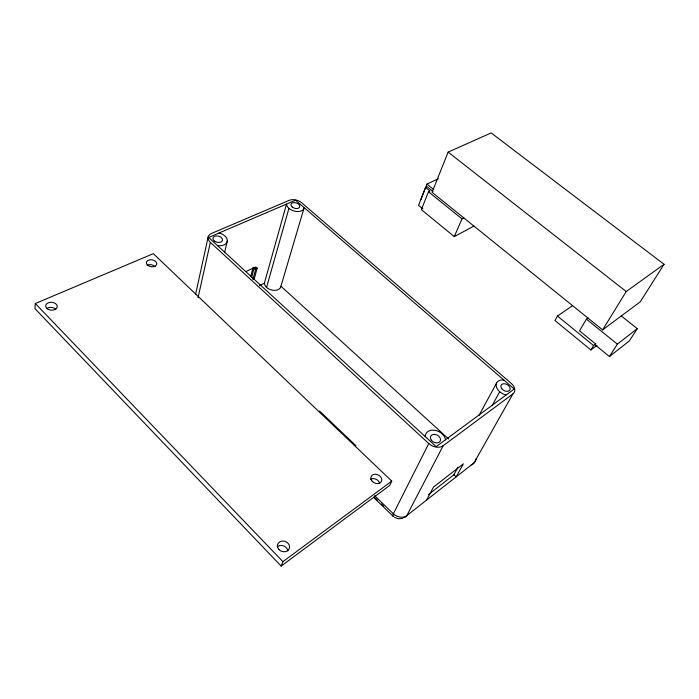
<?xml version="1.0" encoding="UTF-8"?>
<svg xmlns="http://www.w3.org/2000/svg" width="699" height="699" viewBox="0 0 699 699"><rect width="100%" height="100%" fill="white"/><g stroke="black" fill="none" stroke-linecap="round" stroke-linejoin="round"><path stroke-width="1.05" d="M35.317 303.506L34.95 308.617L281.164 566.076L389.658 485.482L391.772 481.104L153.326 253.667L35.317 303.506L282.92 561.664L281.164 566.076M195.589 294.358L208.223 236.708M198.07 297.625L210.355 242.361A9.803 6.317 13.6 0 1 211.474 233.449L289.29 200.307A9.087 5.583 17 0 1 301.741 202.806L511.214 383.358A10.013 6.754 28.9 0 1 512.909 393.93L474.036 462.834L406.801 515.609A9.996 5.819 53.5 0 1 403.419 517.575M224.562 252.584L227.315 240.989M250.635 276.629L253.108 267.333M251.588 277.512L254.06 268.233L255.021 269.106L257.153 268.101L256.192 267.228M255.021 269.106L255.581 267.018L245.873 271.588M252.898 279.521L255.921 268.25M254.121 279.364L257.153 268.101M264.371 283.217L286.511 204.108A9.087 5.583 17 0 0 295.127 211.29A9.087 5.583 17 0 0 304.17 207.647L280.928 286.232A8.475 5.688 16.1 0 1 272.33 290.19A8.475 5.688 16.1 0 1 264.371 283.217L259.478 285.611M266.546 287.429L288.923 208.354M432.969 191.43L427.115 186.712L425.56 187.446L418.535 205.323L422.912 208.896M420.667 200.15L426.984 184.082L438.369 178.752M425.56 187.446L430.016 191.037L428.461 191.779L421.366 209.656L454.289 236.603L473.878 226.1M448.138 152.102L432.061 192.304L602.617 329.884L640.258 301.811L664.05 264.292L491.161 132.924L448.138 152.102L626.217 291.535L664.05 264.292M454.289 236.603L461.995 218.874L463.874 217.887M512.909 393.93L443.192 445.717A10.73 7.855 27.8 0 1 428.767 443.524L393.354 513.791A9.961 2.158 -47 0 0 393.921 516.177M443.192 445.717L406.801 515.609A9.935 7.811 29 0 1 393.354 513.791L374.647 495.687M426.53 500.126L433.52 487.028L463.376 463.821L456.159 476.867L453.878 474.752L457.976 467.29M479.068 415.372L496.535 383.122M492.175 405.481L499.733 391.737M572.533 305.655L557.47 316.062L554.954 320.518L590.891 349.954L596.92 345.385M588.13 317.931L586.426 319.155L579.497 330.819L595.67 343.995L595.129 344.878L609.441 356.551L629.31 340.955L637.278 328.661L621.219 315.896M602.617 329.884L626.217 291.535M590.891 349.954L593.6 345.559L595.67 343.995M609.441 356.551L617.366 344.135L637.278 328.661M428.443 494.612L453.878 474.752M282.92 561.664L391.772 481.104M402.773 518.378L398.552 518.815L394.568 517.365M426.984 184.082L433.695 189.49M586.426 319.155L617.366 344.135M428.461 191.779L461.995 218.874M557.47 316.062L593.6 345.559M280.928 286.232L448.627 438.972M210.355 242.361L428.767 443.524M319.583 411.064L355.94 445.717M374.332 497.129L377.46 500.169M381.383 503.962L383.734 506.242M373.511 497.26L393.03 516.177M46.588 308.608A5.775 3.958 4.5 0 1 55.763 309.264M147.183 265.262A5.234 3.478 10.2 0 1 155.073 266.686M277.25 546.828A6.177 5.26 20.5 0 1 283.724 545.954A6.177 5.26 20.5 0 1 287.813 551.004M370.636 479.261A5.679 4.439 26 0 1 376.158 479.313A5.679 4.439 26 0 1 379.662 483.594M506.155 394.952A10.013 6.754 28.9 0 1 496.211 386.005A10.013 6.754 28.9 0 1 503.848 380.011M425.272 436.613A10.73 7.855 27.8 0 1 434.708 430.269A10.73 7.855 27.8 0 1 445.534 439.723M218.988 233.02A9.803 6.317 13.6 0 1 227.306 241.024A9.803 6.317 13.6 0 1 217.511 245.602M476.002 458.727A9.314 6.789 30.1 0 1 474.036 462.834A9.34 5.994 52.6 0 1 471.248 464.826M514.237 388.985L436.176 446.635L208.643 237.45L295.581 200.229L514.237 388.985M48.205 309.377A5.802 3.958 4.6 0 0 57.239 306.791A5.802 3.958 4.6 0 0 48.947 302.562A5.802 3.958 4.6 0 0 48.205 309.377M148.057 265.506A5.251 3.478 10.3 0 0 156.655 264.545A5.251 3.478 10.3 0 0 150.023 259.766A5.251 3.478 10.3 0 0 148.057 265.506M278.866 549.458A6.212 5.269 20.5 0 0 289.255 548.724A6.212 5.269 20.5 0 0 282.361 541.017A6.212 5.269 20.5 0 0 278.866 549.458M372.008 481.078A5.714 4.447 26 0 0 381.409 481.471A5.714 4.447 26 0 0 375.477 474.21A5.714 4.447 26 0 0 372.008 481.078M214.602 241.207A4.902 3.163 13.6 0 0 222.457 240.404A4.902 3.163 13.6 0 0 216.078 235.93A4.902 3.163 13.6 0 0 214.602 241.207M292.348 207.114A4.543 2.787 17 0 0 299.67 207.009A4.543 2.787 17 0 0 294.078 202.588A4.543 2.787 17 0 0 292.348 207.114M431.309 440.169A5.365 3.932 27.8 0 0 440.09 441.366A5.365 3.932 27.8 0 0 434.988 434.428A5.365 3.932 27.8 0 0 431.309 440.169M501.83 388.801A5.007 3.381 28.9 0 0 509.851 390.016A5.007 3.381 28.9 0 0 504.827 383.777A5.007 3.381 28.9 0 0 501.83 388.801"/></g></svg>
